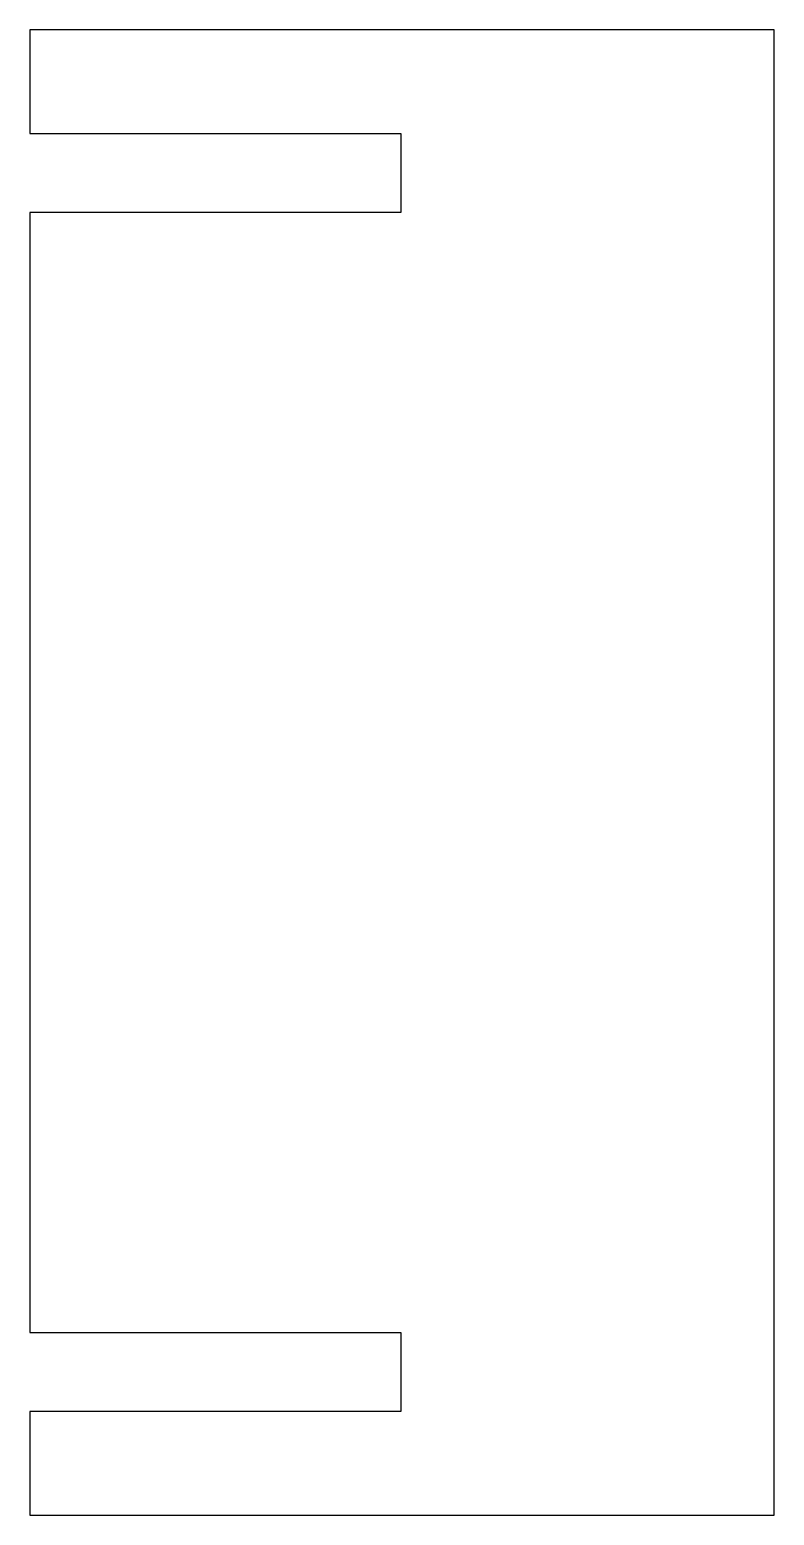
# Model space of a CAD drawing. Header units: millimetres. Extents: x -18.3 to 18.3, y -36.6 to 36.6.
import ezdxf

# ---------------------------------------------------------------- set-up
doc = ezdxf.new("R2010")
doc.units = ezdxf.units.MM
doc.layers.add('PERIMETER', color=5, linetype='CONTINUOUS')

msp = doc.modelspace()

# ---------------------------------------------------------------- linework, layer by layer
at = {"layer": 'PERIMETER'}
for p, q in [((18.317, 36.555), (-18.317, 36.555)), ((-18.317, 36.555), (-18.317, 31.445)), ((18.317, -36.555), (18.317, 36.555)), ((-18.317, 31.445), (-0.055, 31.445)), ((-0.055, 31.445), (-0.055, 27.555)), ((-0.055, 27.555), (-18.317, 27.555)), ((-18.317, 27.555), (-18.317, -27.555)), ((-18.317, -27.555), (-0.055, -27.555)), ((-0.055, -27.555), (-0.055, -31.445)), ((-0.055, -31.445), (-18.317, -31.445)), ((-18.317, -31.445), (-18.317, -36.555)), ((-18.317, -36.555), (18.317, -36.555))]:
    msp.add_line(p, q, dxfattribs=at)

doc.saveas('drawing.dxf')
